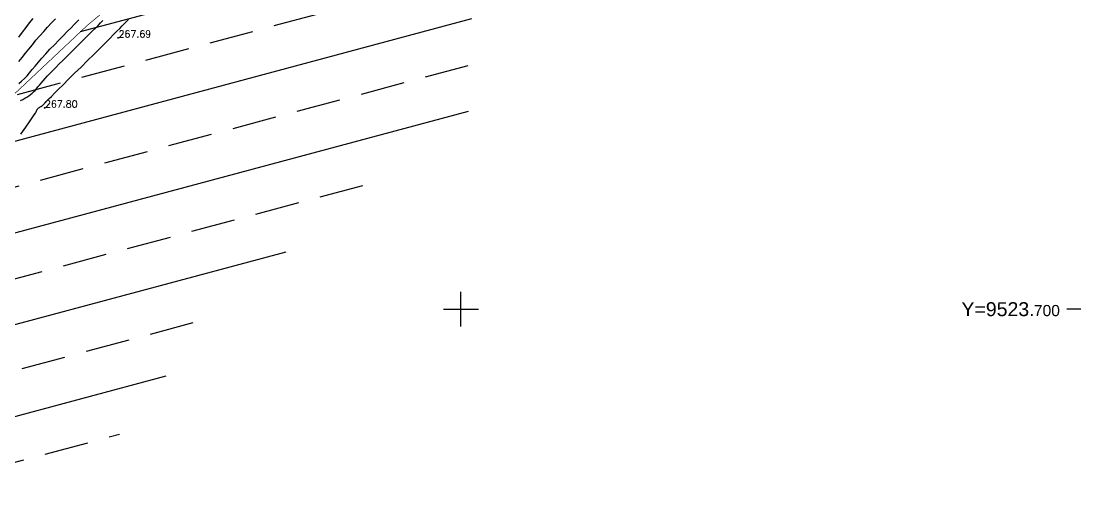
# Model space of a CAD drawing. Extents: x 524954 to 526204, y 9523489 to 9524010.
# Drawn here: x 526037 to 526188.9, y 9523672.7 to 9523741.3 of the extents above; entities that cross this region are included whole.
import ezdxf
from ezdxf.enums import TextEntityAlignment as Align

# ---------------------------------------------------------------- set-up
doc = ezdxf.new("R2010")
doc.units = 0
doc.header["$PDMODE"] = 33
doc.header["$PDSIZE"] = 0.1
doc.linetypes.add('ACAD_ISO12W100', pattern=[21, 12, -3, 0, -3, 0, -3])
for name, color, linetype in [('Annotation', 7, 'Continuous'), ('Bord Fleuve', 4, 'ACAD_ISO12W100'), ('Carroyage', 7, 'Continuous'), ('CN_01_00', 3, 'Continuous'), ('CN_02_00', 4, 'Continuous'), ('CN_10_00', 1, 'Continuous'), ('TopoAlt', 3, 'Continuous'), ('TOPOJIS', 7, 'Continuous')]:
    doc.layers.add(name, color=color, linetype=linetype)
doc.styles.add('Simplex 1.0', font='Simplex.shx', dxfattribs={"width": 0.99, "height": 1})
doc.styles.get("Standard").update_dxf_attribs({"font": 'arial.ttf'})

# ---------------------------------------------------------------- blocks, each defined once
blk = doc.blocks.new('TCPOINT M')
at = {"color": 0}
blk.add_point((0, 0), dxfattribs=at)
at = {"layer": 'TopoAlt', "style": 'Simplex 1.0', "width": 0.99}
blk.add_attdef('ALT', (0.15, 0.15), '', height=1, dxfattribs=at)

msp = doc.modelspace()

# ---------------------------------------------------------------- hatches: boundary and pattern name
at = {"layer": 'Bord Fleuve', "ltscale": 0.5}
h = msp.add_hatch(dxfattribs=at)
h.set_pattern_fill('ANSI33', color=256, scale=2, angle=330, style=0)
h.paths.add_polyline_path([(526101.71, 9523771.78), (526101.5, 9523728.69), (526067.04, 9523702.1), (526048.22, 9523678.53), (526031.82, 9523676.18), (526027.84, 9523671.25), (526016.46, 9523661.91), (526012.68, 9523655.26), (526010.34, 9523652.34), (526009.35, 9523649.83), (526002.84, 9523644.9), (526001.36, 9523638.7), (525998.55, 9523634.87), (525992.64, 9523630.59), (525971.37, 9523621.77), (525946.33, 9523622.28), (525936.5, 9523619.89), (525930.7, 9523617.92), (525919.7, 9523615.4), (525895.84, 9523612.95), (525885.6, 9523613.63), (525875.2, 9523613.42), (525867.37, 9523614.56), (525859.16, 9523613.75), (525850.68, 9523611.58), (525842.88, 9523609.41), (525834.14, 9523605.72), (525821.78, 9523602.11), (525815.9, 9523600.19), (525796.18, 9523594.11), (525774.03, 9523585.2), (525767.1, 9523581.76), (525763.99, 9523580.32), (525760.33, 9523578.54), (525748.04, 9523572.41), (525744.06, 9523571.77), (525739.19, 9523569), (525726.38, 9523563.79), (525719.79, 9523561.81), (525707.25, 9523554.54), (525700.15, 9523552.21), (525692.21, 9523549.16), (525674.92, 9523545.7), (525662.52, 9523542.33), (525644.94, 9523541.02), (525635.9, 9523540.05), (525621.61, 9523536.52), (525609.3, 9523533.79), (525593.48, 9523529.48), (525590.48, 9523529.84), (525587.34, 9523528.19), (525575.41, 9523524.86), (525573.54, 9523524.38), (525537.56, 9523507.8), (525536.05, 9523507.31), (525509.96, 9523500.66), (525472.7, 9523501.02), (525453.2, 9523495.13), (525425.26, 9523493.32), (525409.73, 9523500.23), (525383.62, 9523517.14), (525374.86, 9523528.59), (525397.5, 9523550.22), (525408.73, 9523544.1), (525423.51, 9523536.31), (525445.74, 9523537.58), (525453.97, 9523539.78), (525464.45, 9523546.09), (525473.15, 9523547.83), (525482.05, 9523548.6), (525491.44, 9523548.25), (525499.25, 9523546.15), (525510.46, 9523545.91), (525524.18, 9523548.57), (525533.75, 9523550.45), (525539.31, 9523550.42), (525543.96, 9523554.53), (525548.97, 9523556.57), (525556.16, 9523559.48), (525565.7, 9523562.66), (525575.69, 9523565.93), (525586.04, 9523569.09), (525592.73, 9523570.83), (525599.23, 9523573.01), (525615.85, 9523577.33), (525625.16, 9523582.58), (525628.69, 9523586.52), (525632.52, 9523586.62), (525648.08, 9523583.09), (525655.43, 9523583.64), (525665.35, 9523586.33), (525670.51, 9523587.37), (525674.97, 9523592.31), (525681.36, 9523595.43), (525690.37, 9523596.9), (525696.73, 9523596.67), (525703.11, 9523600.37), (525712.5, 9523603.18), (525720.95, 9523606.62), (525729.97, 9523611.74), (525735.09, 9523612.58), (525741.9, 9523615.97), (525746.09, 9523618.01), (525749.05, 9523619.38), (525756.94, 9523623.3), (525766.83, 9523627.9), (525804.25, 9523638.1), (525817.58, 9523642.02), (525828.43, 9523644.92), (525839.81, 9523649.9), (525846.17, 9523651.17), (525855.84, 9523655.82), (525867.78, 9523655.71), (525877.5, 9523655.63), (525886.14, 9523654.2), (525894.79, 9523653.83), (525911.16, 9523655.51), (525918.65, 9523656.8), (525925, 9523658.25), (525933.18, 9523660.83), (525939.61, 9523663.37), (525944.51, 9523665.89), (525950.39, 9523669.02), (525957.62, 9523672.73), (525962.99, 9523676.28), (525970.17, 9523679.97), (525973.6, 9523682.92), (525976.26, 9523684.65), (525980.15, 9523686.25), (525987.59, 9523689.16), (525991.97, 9523692.97), (525998.54, 9523697.85), (526003.54, 9523703.73), (526012.58, 9523711.68), (526026.66, 9523716.71), (526030.85, 9523726.01), (526046.39, 9523740.61), (526052.35, 9523745.6), (526061.93, 9523759.01), (526073.27, 9523760.38), (526077.82, 9523761.95), (526083.98, 9523762.22)])
h.paths.add_polyline_path([(525512.66, 9523516.1), (525534.36, 9523523.26), (525535.32, 9523520.34), (525513.62, 9523513.19)], flags=24)
h.paths.add_polyline_path([(525743.33, 9523593.05), (525764.32, 9523602.08), (525765.53, 9523599.26), (525744.55, 9523590.23)], flags=24)
h.paths.add_polyline_path([(525983.19, 9523662.07), (526001.51, 9523675.73), (526003.34, 9523673.27), (525985.03, 9523659.61)], flags=24)

# ---------------------------------------------------------------- linework, layer by layer
at = {"layer": 'Bord Fleuve', "ltscale": 0.35, "flags": 128}
msp.add_lwpolyline([(525394.88, 9523547.69, 0.1, 0.1, 0), (525407.14, 9523541.7, 0.1, 0.1, 0), (525423.51, 9523536.31, 0.1, 0.1, 0), (525445.74, 9523537.58, 0.1, 0.1, 0), (525453.97, 9523539.78, 0.1, 0.1, 0), (525464.45, 9523546.09, 0.1, 0.1, 0), (525473.15, 9523547.83, 0.1, 0.1, 0), (525482.05, 9523548.6, 0.1, 0.1, 0), (525491.44, 9523548.25, 0.1, 0.1, 0), (525499.25, 9523546.15, 0.1, 0.1, 0), (525510.46, 9523545.91, 0.1, 0.1, 0), (525524.18, 9523548.57, 0.1, 0.1, 0), (525533.75, 9523550.45, 0.1, 0.1, 0), (525539.31, 9523550.42, 0.1, 0.1, 0), (525543.96, 9523554.53, 0.1, 0.1, 0), (525548.97, 9523556.57, 0.1, 0.1, 0), (525556.16, 9523559.48, 0.1, 0.1, 0), (525565.7, 9523562.66, 0.1, 0.1, 0), (525575.69, 9523565.93, 0.1, 0.1, 0), (525586.04, 9523569.09, 0.1, 0.1, 0), (525592.73, 9523570.83, 0.1, 0.1, 0), (525599.23, 9523573.01, 0.1, 0.1, 0), (525615.85, 9523577.33, 0.1, 0.1, 0), (525625.16, 9523582.58, 0.1, 0.1, 0), (525628.69, 9523586.52, 0.1, 0.1, 0), (525632.52, 9523586.62, 0.1, 0.1, 0), (525648.08, 9523583.09, 0.1, 0.1, 0), (525655.43, 9523583.64, 0.1, 0.1, 0), (525665.35, 9523586.33, 0.1, 0.1, 0), (525670.51, 9523587.37, 0.1, 0.1, 0), (525674.97, 9523592.31, 0.1, 0.1, 0), (525674.97, 9523592.31, 0.1, 0.1, 0), (525681.36, 9523595.43, 0.1, 0.1, 0), (525681.36, 9523595.43, 0.1, 0.1, 0), (525690.37, 9523596.9, 0.1, 0.1, 0), (525696.73, 9523596.67, 0.1, 0.1, 0), (525703.11, 9523600.37, 0.1, 0.1, 0), (525712.5, 9523603.18, 0.1, 0.1, 0), (525712.5, 9523603.18, 0.1, 0.1, 0), (525720.95, 9523606.62, 0.1, 0.1, 0), (525729.97, 9523611.74, 0.1, 0.1, 0), (525735.09, 9523612.58, 0.1, 0.1, 0), (525741.9, 9523615.97, 0.1, 0.1, 0), (525746.09, 9523618.01, 0.1, 0.1, 0), (525749.05, 9523619.38, 0.1, 0.1, 0), (525756.94, 9523623.3, 0.1, 0.1, 0), (525766.83, 9523627.9, 0.1, 0.1, 0), (525804.25, 9523638.1, 0.1, 0.1, 0), (525817.58, 9523642.02, 0.1, 0.1, 0), (525828.43, 9523644.92, 0.1, 0.1, 0), (525839.81, 9523649.9, 0.1, 0.1, 0), (525846.17, 9523651.17, 0.1, 0.1, 0), (525855.84, 9523655.82, 0.1, 0.1, 0), (525867.78, 9523655.71, 0.1, 0.1, 0), (525877.5, 9523655.63, 0.1, 0.1, 0), (525886.14, 9523654.2, 0.1, 0.1, 0), (525894.79, 9523653.83, 0.1, 0.1, 0), (525911.16, 9523655.51, 0.1, 0.1, 0), (525918.65, 9523656.8, 0.1, 0.1, 0), (525925, 9523658.25, 0.1, 0.1, 0), (525933.18, 9523660.83, 0.1, 0.1, 0), (525939.61, 9523663.37, 0.1, 0.1, 0), (525944.51, 9523665.89, 0.1, 0.1, 0), (525950.39, 9523669.02, 0.1, 0.1, 0), (525957.62, 9523672.73, 0.1, 0.1, 0), (525962.99, 9523676.28, 0.1, 0.1, 0), (525970.17, 9523679.97, 0.1, 0.1, 0), (525970.17, 9523679.97, 0.1, 0.1, 0), (525973.6, 9523682.92, 0.1, 0.1, 0), (525976.26, 9523684.65, 0.1, 0.1, 0), (525980.15, 9523686.25, 0.1, 0.1, 0), (525987.59, 9523689.16, 0.1, 0.1, 0), (525991.97, 9523692.97, 0.1, 0.1, 0), (525998.54, 9523697.85, 0.1, 0.1, 0), (526003.54, 9523703.73, 0.1, 0.1, 0), (526012.58, 9523711.68, 0.1, 0.1, 0), (526026.66, 9523716.71, 0.1, 0.1, 0), (526030.85, 9523726.01, 0.1, 0.1, 0), (526046.39, 9523740.61, 0.1, 0.1, 0), (526052.35, 9523745.6, 0.1, 0.1, 0), (526061.93, 9523759.01, 0.1, 0.1, 0), (526073.27, 9523760.38, 0.1, 0.1, 0), (526077.82, 9523761.95, 0.1, 0.1, 0), (526083.98, 9523762.22, 0.1, 0.1, 0), (526101.71, 9523771.78, 0, 0, 0)], format="xyseb", dxfattribs=at)
at = {"layer": 'Carroyage'}
for p, q in [((526100, 9523697.5), (526100, 9523702.5)), ((526097.5, 9523700), (526102.5, 9523700)), ((526188.88, 9523700), (526186.88, 9523700))]:
    msp.add_line(p, q, dxfattribs=at)
at = {"layer": 'CN_01_00', "flags": 128}
for points, elevation in [([(526036.61, 9523735.48), (526037.11, 9523736.06), (526037.59, 9523736.66), (526038.07, 9523737.27), (526038.56, 9523737.89), (526039.07, 9523738.53), (526039.61, 9523739.16), (526040.18, 9523739.79), (526040.75, 9523740.41), (526041.32, 9523741.01), (526041.88, 9523741.57)], 271), ([(526036.85, 9523729.89), (526037.17, 9523730.06), (526037.48, 9523730.23), (526037.77, 9523730.39), (526038.04, 9523730.56), (526038.29, 9523730.73), (526038.52, 9523730.92), (526038.74, 9523731.12), (526038.94, 9523731.34), (526039.15, 9523731.58), (526039.36, 9523731.83), (526039.58, 9523732.1), (526039.83, 9523732.4), (526040.1, 9523732.72), (526040.41, 9523733.06), (526040.75, 9523733.43), (526041.12, 9523733.82), (526041.53, 9523734.23), (526041.96, 9523734.67), (526042.42, 9523735.13), (526042.91, 9523735.62), (526043.42, 9523736.12), (526043.95, 9523736.65), (526044.5, 9523737.19), (526045.05, 9523737.74), (526045.6, 9523738.29), (526046.14, 9523738.82), (526046.66, 9523739.33), (526047.14, 9523739.81), (526047.59, 9523740.26), (526047.99, 9523740.66), (526048.35, 9523741.02), (526048.68, 9523741.34)], 269)]:
    msp.add_lwpolyline(points, dxfattribs=dict(at, elevation=elevation))
at = {"layer": 'CN_02_00', "flags": 128}
for points, elevation in [([(526036.61, 9523738.97), (526037.15, 9523739.68), (526037.66, 9523740.37), (526038.16, 9523741.03), (526038.65, 9523741.65)], 272), ([(526036.91, 9523725.09), (526037.62, 9523726.08), (526038.16, 9523726.84), (526038.55, 9523727.41), (526038.82, 9523727.82), (526038.99, 9523728.1), (526039.09, 9523728.28), (526039.15, 9523728.39), (526039.19, 9523728.47), (526039.22, 9523728.54), (526039.27, 9523728.61), (526039.31, 9523728.67), (526039.36, 9523728.73), (526039.41, 9523728.78), (526039.47, 9523728.83), (526039.52, 9523728.87), (526039.58, 9523728.91), (526039.64, 9523728.95), (526039.69, 9523728.98), (526039.75, 9523729.01), (526039.8, 9523729.04), (526039.85, 9523729.07), (526039.9, 9523729.1), (526039.94, 9523729.13), (526039.98, 9523729.15), (526040.02, 9523729.19), (526040.06, 9523729.22), (526040.09, 9523729.26), (526040.13, 9523729.29), (526040.16, 9523729.34), (526040.2, 9523729.38), (526040.24, 9523729.43), (526040.29, 9523729.48), (526040.34, 9523729.54), (526040.42, 9523729.63), (526040.53, 9523729.74), (526040.7, 9523729.91), (526040.95, 9523730.16), (526041.28, 9523730.48), (526041.71, 9523730.92), (526042.27, 9523731.47), (526042.96, 9523732.15), (526043.75, 9523732.93), (526044.62, 9523733.79), (526045.54, 9523734.69), (526046.46, 9523735.61), (526047.36, 9523736.5), (526048.22, 9523737.35), (526048.99, 9523738.11), (526049.65, 9523738.77), (526050.21, 9523739.33), (526050.69, 9523739.81), (526051.09, 9523740.22), (526051.44, 9523740.58), (526051.76, 9523740.9), (526052.04, 9523741.19), (526052.32, 9523741.48)], 268)]:
    msp.add_lwpolyline(points, dxfattribs=dict(at, elevation=elevation))
at = {"layer": 'CN_10_00', "elevation": 270, "flags": 128}
msp.add_lwpolyline([(526036.6, 9523732.31), (526037.02, 9523732.66), (526037.41, 9523733.03), (526037.79, 9523733.43), (526038.17, 9523733.86), (526038.55, 9523734.32), (526038.97, 9523734.82), (526039.42, 9523735.37), (526039.92, 9523735.95), (526040.48, 9523736.57), (526041.08, 9523737.23), (526041.71, 9523737.89), (526042.35, 9523738.55), (526042.97, 9523739.18), (526043.56, 9523739.78), (526044.1, 9523740.31), (526044.57, 9523740.78), (526044.95, 9523741.15), (526045.24, 9523741.45)], dxfattribs=at)

# ---------------------------------------------------------------- block references
at = {"layer": 'TOPOJIS'}
ref = msp.add_blockref('TCPOINT M', (526050.87, 9523738.86, 267.69), dxfattribs=at)
ref.add_attrib('ALT', '267.69', (526050.92, 9523738.91, 267.69), dxfattribs={"layer": 'TopoAlt', "height": 1, "style": 'Simplex 1.0', "width": 0.99})
ref = msp.add_blockref('TCPOINT M', (526040.32, 9523728.84, 267.8), dxfattribs=at)
ref.add_attrib('ALT', '267.80', (526040.37, 9523728.89, 267.8), dxfattribs={"layer": 'TopoAlt', "height": 1, "style": 'Simplex 1.0', "width": 0.99})

# ---------------------------------------------------------------- texts
at = {"layer": 'Annotation'}
for s, height, p in [('Y=9523.', 2, (526182.25, 9523699)), ('700', 1.6, (526185.88, 9523699))]:
    msp.add_text(s, height=height, dxfattribs=at).set_placement(p, align=Align.RIGHT)

doc.saveas('drawing.dxf')
